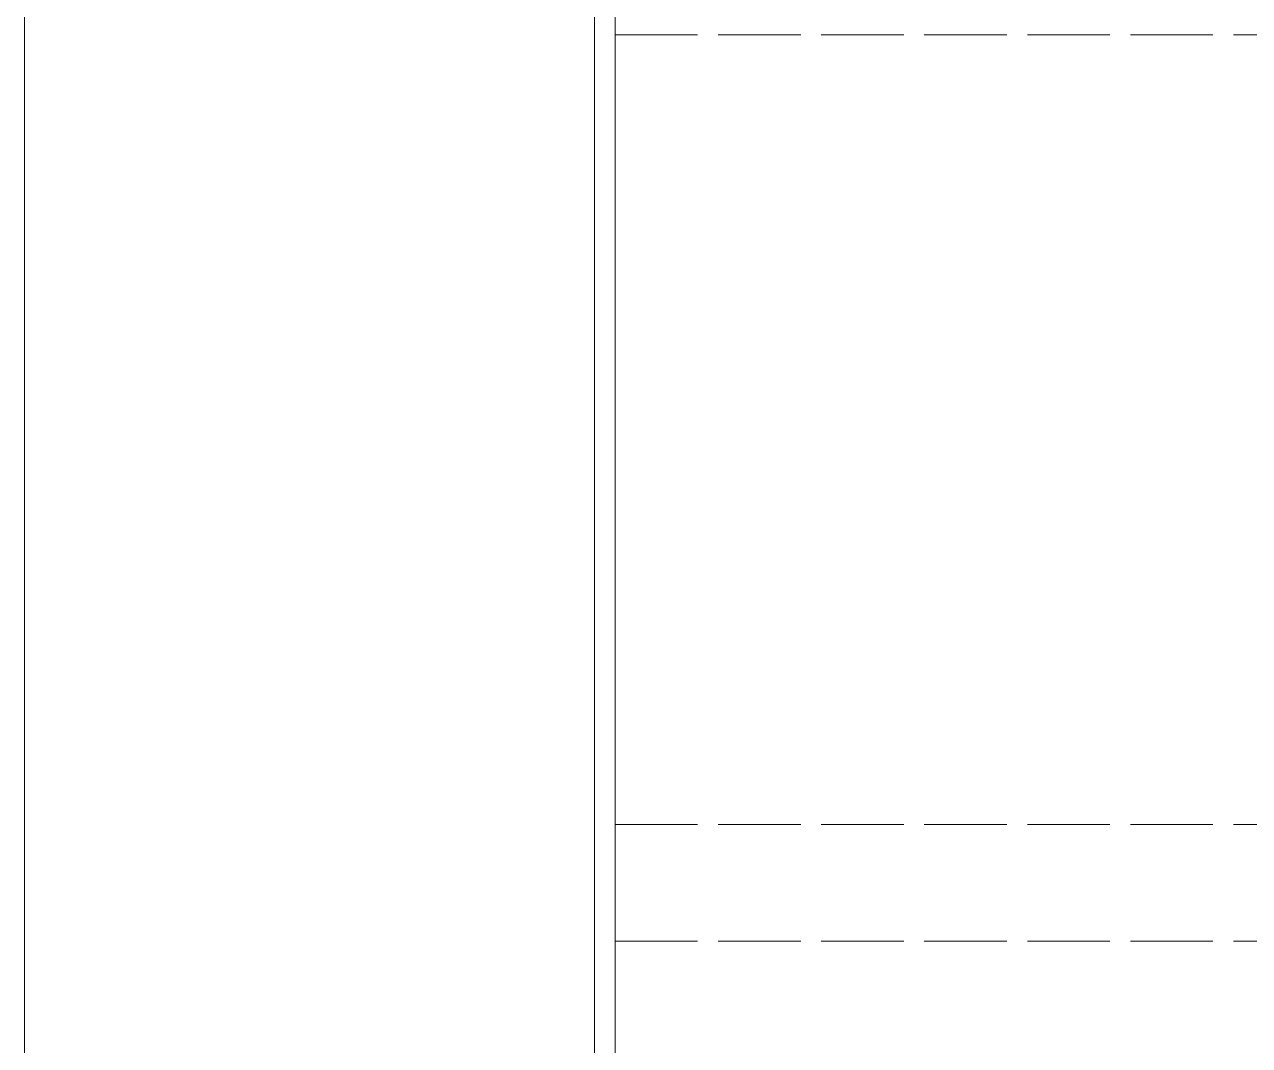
# Model space of a CAD drawing. Header units: millimetres. Extents: x 56222 to 3066687, y -650199 to -121287.
# Drawn here: x 151738.1 to 151916.5, y -175346 to -175197.3 of the extents above; entities that cross this region are included whole.
import ezdxf

# ---------------------------------------------------------------- set-up
doc = ezdxf.new("R2010")
doc.units = ezdxf.units.MM
doc.header["$MEASUREMENT"] = 0
doc.linetypes.add('ACAD_ISO02W100', pattern=[15, 12, -3])
for name, color, linetype, lineweight in [('@~LEVEL GRID LINE', 43, 'ACAD_ISO02W100', 9), ('SECTION', 7, 'Continuous', 9), ('X_SHEET', 7, 'Continuous', 9)]:
    doc.layers.add(name, color=color, linetype=linetype, lineweight=lineweight)

msp = doc.modelspace()

# ---------------------------------------------------------------- linework, layer by layer
at = {"layer": '@~LEVEL GRID LINE', "color": 6}
for p, q in [((151824.1204, -175198.8348), (152488.2956, -175198.8348)), ((151824.1204, -175330.8348), (152488.2956, -175330.8348))]:
    msp.add_line(p, q, dxfattribs=at)
at = {"layer": '@~LEVEL GRID LINE'}
msp.add_line((151824.1204, -175313.8348), (152488.2956, -175313.8348), dxfattribs=at)
at = {"layer": 'SECTION'}
msp.add_lwpolyline([(151738.1305, -174807.8014), (154870.4708, -174807.8014), (154870.4708, -176352.3903), (151738.1305, -176352.3903)], close=True, dxfattribs=at)
at = {"layer": 'X_SHEET'}
for points in [[(152588.2688, -175516.9921), (151821.1204, -175516.9921), (151821.1204, -174982.0593), (152588.2688, -174982.0593)], [(151824.1204, -175513.9921), (152488.2956, -175513.9921), (152488.2956, -174985.0593), (151824.1204, -174985.0593)]]:
    msp.add_lwpolyline(points, close=True, dxfattribs=at)

doc.saveas('drawing.dxf')
